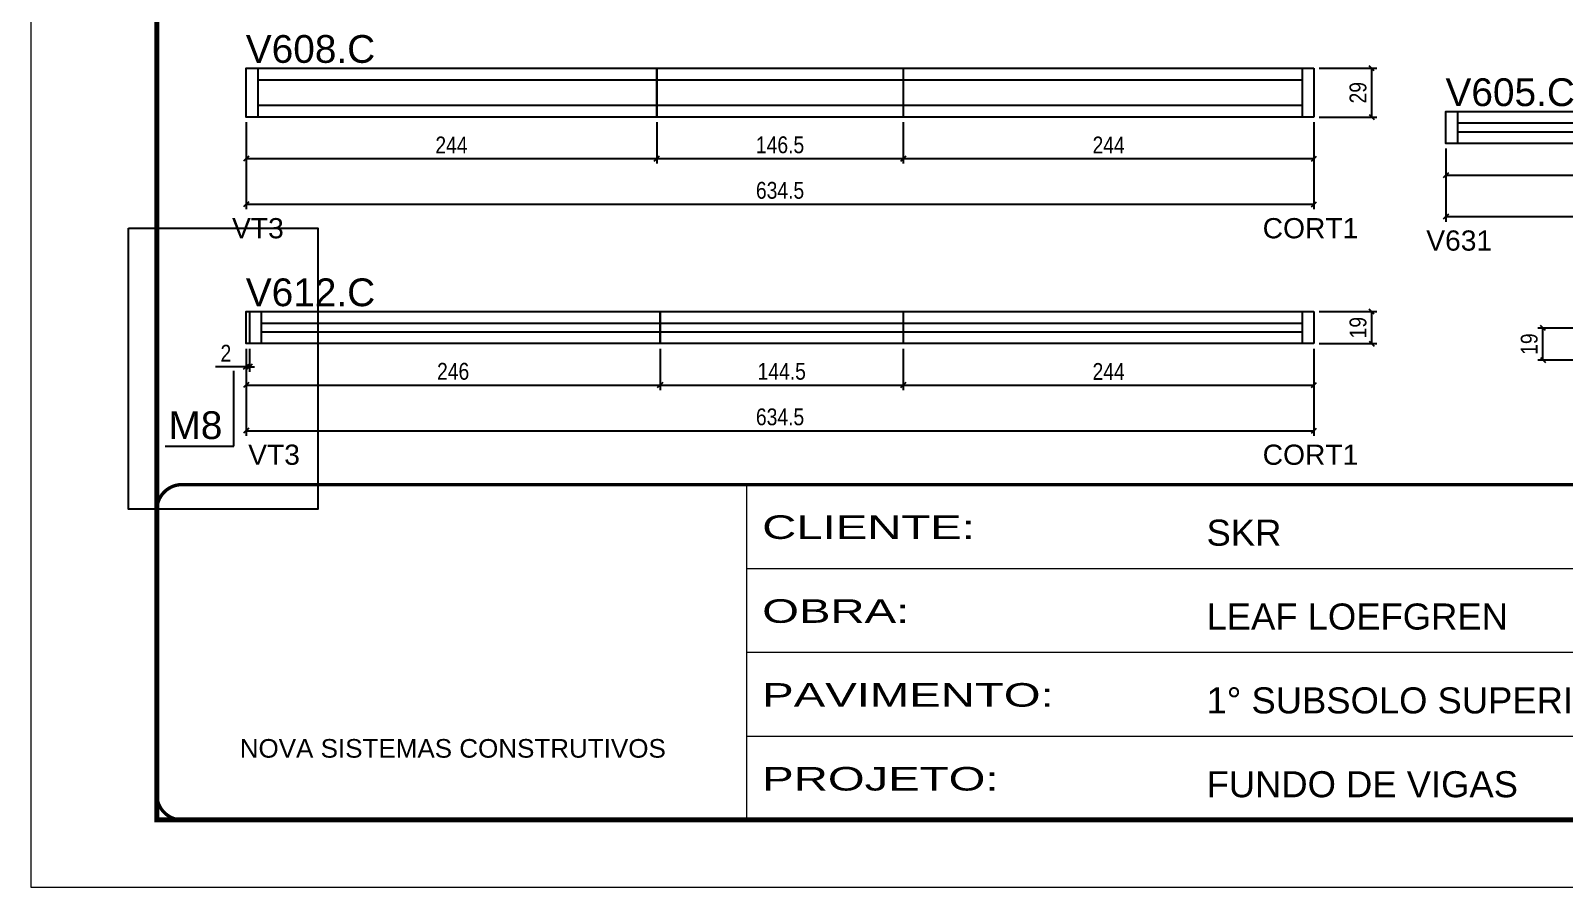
# Model space of a CAD drawing. Extents: x 1959 to 8212, y 239 to 4735.
# Drawn here: x 3557 to 4469, y 2537 to 3046 of the extents above; entities that cross this region are included whole.
import ezdxf

# ---------------------------------------------------------------- set-up
doc = ezdxf.new("R2010")
doc.units = 0
doc.linetypes.add('CONTINUO', pattern=[0])
doc.linetypes.add('DASHED', pattern=[0.75, 0.5, -0.25])
doc.layers.add('00 - FELIPE', color=6, linetype='Continuous', plot=False)
for name, color, linetype in [('5', 5, 'Continuous'), ('COTA', 241, 'Continuous'), ('NOMENCLATURA', 7, 'Continuous'), ('Painéis', 200, 'Continuous'), ('SARR_2.2x7', 40, 'Continuous')]:
    doc.layers.add(name, color=color, linetype=linetype)
doc.layers.add('Folhas', color=255, linetype='Continuous', lineweight=9)
doc.layers.add('SARRAFO DE PRESSAO', color=251, linetype='DASHED', lineweight=9)
doc.styles.add('ARIAL', font='arial.ttf')
doc.styles.add('COTA TECNICA', font='techl___.ttf', dxfattribs={"height": 10})
doc.styles.add('COTA TECNICA-50', font='techl___.ttf', dxfattribs={"height": 10})
doc.styles.get("Standard").update_dxf_attribs({"font": 'arial.ttf'})
doc.styles.add('Tecnologia', font='')
doc.styles.get('Tecnologia').set_extended_font_data('Forgotten Futurist')
doc.dimstyles.new('COTA PAINEL-50', dxfattribs={"dimtxt": 10, "dimasz": 3, "dimexe": 3, "dimexo": 3, "dimgap": 3, "dimtad": 1, "dimdec": 1, "dimzin": 12, "dimdsep": 46, "dimtxsty": 'COTA TECNICA-50', "dimblk1": 'OBLIQUE', "dimblk2": 'OBLIQUE', "dimsah": 1, "dimcen": 0.9, "dimclrd": 4, "dimclre": 4, "dimclrt": 240, "dimadec": 1, "dimazin": 3, "dimtfac": 1, "dimtdec": 1, "dimtmove": 0, "dimatfit": 3, "dimfxl": 1, "dimtolj": 1, "dimtzin": 12, "dimarcsym": 0})
doc.dimstyles.new('PAINEL', dxfattribs={"dimtxt": 10, "dimasz": 3, "dimexe": 3, "dimexo": 3, "dimgap": 3, "dimtad": 1, "dimdec": 1, "dimzin": 12, "dimdsep": 46, "dimtxsty": 'COTA TECNICA', "dimblk1": 'OBLIQUE', "dimblk2": 'OBLIQUE', "dimsah": 1, "dimcen": 0.9, "dimclrd": 4, "dimclre": 4, "dimclrt": 240, "dimadec": 1, "dimazin": 3, "dimtfac": 1, "dimtdec": 1, "dimtmove": 0, "dimatfit": 3, "dimfxl": 1, "dimtolj": 1, "dimtzin": 12, "dimarcsym": 0})

# ---------------------------------------------------------------- blocks, each defined once
blk = doc.blocks.new('9999999999')
at = {"color": 30, "linetype": 'CONTINUO'}
for p, q in [((98564.56, 34230.21), (98564.56, 34429.45)), ((98564.56, 34379.64), (99583.98, 34379.64)), ((98564.56, 34329.83), (99487.98, 34329.83)), ((98564.56, 34280.02), (99487.98, 34280.02))]:
    blk.add_line(p, q, dxfattribs=at)
at = {"color": 30, "linetype": 'CONTINUO', "const_width": 2}
blk.add_lwpolyline([(99583.98, 34230.21), (99583.98, 34414.45, 0.414214), (99568.98, 34429.45), (98228.98, 34429.45, 0.414214), (98213.98, 34414.45), (98213.98, 34245.21, 0.414214), (98228.98, 34230.21), (99583.98, 34230.21)], format="xyb", dxfattribs=at)
at = {"layer": 'Folhas'}
blk.add_lwpolyline([(98138.98, 34190.21), (99623.98, 34190.21), (99623.98, 35240.21), (98138.98, 35240.21)], close=True, dxfattribs=at)
at = {"layer": 'Folhas', "color": 30, "const_width": 3}
blk.add_lwpolyline([(98213.98, 34230.21), (99583.98, 34230.21), (99583.98, 35200.21), (98213.98, 35200.21)], close=True, dxfattribs=at)
at = {"color": 7, "linetype": 'Continuous', "ltscale": 5, "style": 'ARIAL'}
for s, height, p in [('SKR', 15.483, (98837.68, 34393.13)), ('LEAF LOEFGREN', 15.4829, (98837.68, 34343.32)), ('1° SUBSOLO SUPERIOR', 15.4829, (98837.68, 34293.51)), ('NOVA SISTEMAS CONSTRUTIVOS', 11.0592, (98263.19, 34267.21)), ('FUNDO DE VIGAS', 15.4829, (98837.68, 34243.7))]:
    blk.add_text(s, height=height, dxfattribs=at).set_placement(p)
at = {"layer": 'Folhas', "color": 7, "style": 'Tecnologia', "width": 1.5}
for s, p in [('CLIENTE:', (98573.65, 34397.17)), ('OBRA:', (98573.65, 34347.31)), ('PAVIMENTO:', (98573.65, 34297.5)), ('PROJETO:', (98573.65, 34247.69))]:
    blk.add_text(s, height=14, dxfattribs=at).set_placement(p)
blk = doc.blocks.new('_Oblique')
at = {"color": 0, "linetype": 'ByBlock', "lineweight": -2}
blk.add_line((-0.5, -0.5), (0.5, 0.5), dxfattribs=at)
blk = doc.blocks.new('*D188')
at = {"layer": 'COTA', "color": 4, "linetype": 'ByBlock', "lineweight": -2, "transparency": 16777216}
for p, q in [((3685.3, 2991.17), (3685.3, 2966.55)), ((3929.3, 2991.17), (3929.3, 2966.55)), ((3685.3, 2969.55), (3929.3, 2969.55))]:
    blk.add_line(p, q, dxfattribs=at)
at = {"layer": 'Defpoints', "color": 0, "linetype": 'ByBlock', "transparency": 16777216}
for p in [(3685.3, 2994.17), (3929.3, 2994.17), (3929.3, 2969.55)]:
    blk.add_point(p, dxfattribs=at)
at = {"layer": 'COTA', "color": 4, "linetype": 'ByBlock', "lineweight": -2, "transparency": 16777216, "xscale": 3, "yscale": 3, "zscale": 3, "rotation": 180}
blk.add_blockref('_Oblique', (3685.3, 2969.55), dxfattribs=at)
at = {"layer": 'COTA', "color": 4, "linetype": 'ByBlock', "lineweight": -2, "transparency": 16777216, "xscale": 3, "yscale": 3, "zscale": 3}
blk.add_blockref('_Oblique', (3929.3, 2969.55), dxfattribs=at)
at = {"layer": 'COTA', "color": 240, "linetype": 'ByBlock', "transparency": 16777216, "insert": (3807.3, 2977.62), "char_height": 10, "attachment_point": 5, "style": 'COTA TECNICA-50'}
blk.add_mtext('\\A1;244', dxfattribs=at)
blk = doc.blocks.new('*D190')
at = {"layer": 'COTA', "color": 4, "lineweight": -2, "transparency": 16777216}
for p, q in [((3685.3, 2991.17), (3685.3, 2939.39)), ((4319.8, 2991.17), (4319.8, 2939.39)), ((3685.3, 2942.39), (4319.8, 2942.39))]:
    blk.add_line(p, q, dxfattribs=at)
at = {"layer": 'Defpoints', "color": 0, "transparency": 16777216}
for p in [(3685.3, 2994.17), (4319.8, 2994.17), (4319.8, 2942.39)]:
    blk.add_point(p, dxfattribs=at)
at = {"layer": 'COTA', "color": 4, "lineweight": -2, "transparency": 16777216, "xscale": 3, "yscale": 3, "zscale": 3, "rotation": 180}
blk.add_blockref('_Oblique', (3685.3, 2942.39), dxfattribs=at)
at = {"layer": 'COTA', "color": 4, "lineweight": -2, "transparency": 16777216, "xscale": 3, "yscale": 3, "zscale": 3}
blk.add_blockref('_Oblique', (4319.8, 2942.39), dxfattribs=at)
at = {"layer": 'COTA', "color": 240, "transparency": 16777216, "insert": (4002.55, 2950.61), "char_height": 10, "attachment_point": 5, "style": 'COTA TECNICA'}
blk.add_mtext('\\A1;634.5', dxfattribs=at)
blk = doc.blocks.new('*D191')
at = {"layer": 'Defpoints', "color": 0, "transparency": 16777216}
for p in [(3929.3, 2994.17), (4075.8, 2994.17), (4075.8, 2969.55)]:
    blk.add_point(p, dxfattribs=at)
at = {"layer": 'Painéis', "color": 4, "lineweight": -2, "transparency": 16777216}
for p, q in [((3929.3, 2991.17), (3929.3, 2966.55)), ((4075.8, 2991.17), (4075.8, 2966.55)), ((3929.3, 2969.55), (4075.8, 2969.55))]:
    blk.add_line(p, q, dxfattribs=at)
at = {"layer": 'Painéis', "color": 4, "lineweight": -2, "transparency": 16777216, "xscale": 3, "yscale": 3, "zscale": 3, "rotation": 180}
blk.add_blockref('_Oblique', (3929.3, 2969.55), dxfattribs=at)
at = {"layer": 'Painéis', "color": 4, "lineweight": -2, "transparency": 16777216, "xscale": 3, "yscale": 3, "zscale": 3}
blk.add_blockref('_Oblique', (4075.8, 2969.55), dxfattribs=at)
at = {"layer": 'Painéis', "color": 240, "transparency": 16777216, "insert": (4002.55, 2977.66), "char_height": 10, "attachment_point": 5, "style": 'COTA TECNICA'}
blk.add_mtext('\\A1;146.5', dxfattribs=at)
blk = doc.blocks.new('*D193')
at = {"layer": 'Defpoints', "color": 0, "transparency": 16777216}
for p in [(4075.8, 2994.17), (4319.8, 2994.17), (4319.8, 2969.55)]:
    blk.add_point(p, dxfattribs=at)
at = {"layer": 'Painéis', "color": 4, "lineweight": -2, "transparency": 16777216}
for p, q in [((4075.8, 2991.17), (4075.8, 2966.55)), ((4319.8, 2991.17), (4319.8, 2966.55)), ((4075.8, 2969.55), (4319.8, 2969.55))]:
    blk.add_line(p, q, dxfattribs=at)
at = {"layer": 'Painéis', "color": 4, "lineweight": -2, "transparency": 16777216, "xscale": 3, "yscale": 3, "zscale": 3, "rotation": 180}
blk.add_blockref('_Oblique', (4075.8, 2969.55), dxfattribs=at)
at = {"layer": 'Painéis', "color": 4, "lineweight": -2, "transparency": 16777216, "xscale": 3, "yscale": 3, "zscale": 3}
blk.add_blockref('_Oblique', (4319.8, 2969.55), dxfattribs=at)
at = {"layer": 'Painéis', "color": 240, "transparency": 16777216, "insert": (4197.8, 2977.62), "char_height": 10, "attachment_point": 5, "style": 'COTA TECNICA'}
blk.add_mtext('\\A1;244', dxfattribs=at)
blk = doc.blocks.new('*D192')
at = {"layer": 'Defpoints', "color": 0, "transparency": 16777216}
for p in [(4319.8, 3023.17), (4354.1, 3023.17), (4319.8, 2994.17)]:
    blk.add_point(p, dxfattribs=at)
at = {"layer": 'Painéis', "color": 4, "lineweight": -2, "transparency": 16777216}
for p, q in [((4322.8, 3023.17), (4357.1, 3023.17)), ((4354.1, 2994.17), (4354.1, 3023.17)), ((4322.8, 2994.17), (4357.1, 2994.17))]:
    blk.add_line(p, q, dxfattribs=at)
at = {"layer": 'Painéis', "color": 4, "lineweight": -2, "transparency": 16777216, "xscale": 3, "yscale": 3, "zscale": 3}
for p, rotation in [((4354.1, 3023.17), 90), ((4354.1, 2994.17), 270)]:
    blk.add_blockref('_Oblique', p, dxfattribs=dict(at, rotation=rotation))
at = {"layer": 'Painéis', "color": 240, "transparency": 16777216, "insert": (4346.01, 3008.67), "char_height": 10, "attachment_point": 5, "rotation": 90, "style": 'COTA TECNICA'}
blk.add_mtext('\\A1;29', dxfattribs=at)
blk = doc.blocks.new('*D195')
at = {"layer": 'COTA', "color": 4, "linetype": 'ByBlock', "lineweight": -2, "transparency": 16777216}
for p, q in [((3685.3, 2856.61), (3685.3, 2832)), ((3931.3, 2856.61), (3931.3, 2832)), ((3685.3, 2835), (3931.3, 2835))]:
    blk.add_line(p, q, dxfattribs=at)
at = {"layer": 'Defpoints', "color": 0, "linetype": 'ByBlock', "transparency": 16777216}
for p in [(3685.3, 2859.61), (3931.3, 2859.61), (3931.3, 2835)]:
    blk.add_point(p, dxfattribs=at)
at = {"layer": 'COTA', "color": 4, "linetype": 'ByBlock', "lineweight": -2, "transparency": 16777216, "xscale": 3, "yscale": 3, "zscale": 3, "rotation": 180}
blk.add_blockref('_Oblique', (3685.3, 2835), dxfattribs=at)
at = {"layer": 'COTA', "color": 4, "linetype": 'ByBlock', "lineweight": -2, "transparency": 16777216, "xscale": 3, "yscale": 3, "zscale": 3}
blk.add_blockref('_Oblique', (3931.3, 2835), dxfattribs=at)
at = {"layer": 'COTA', "color": 240, "linetype": 'ByBlock', "transparency": 16777216, "insert": (3808.3, 2843.1), "char_height": 10, "attachment_point": 5, "style": 'COTA TECNICA-50'}
blk.add_mtext('\\A1;246', dxfattribs=at)
blk = doc.blocks.new('*D194')
at = {"layer": 'COTA', "color": 4, "lineweight": -2, "transparency": 16777216}
for p, q in [((3685.3, 2856.61), (3685.3, 2804.83)), ((4319.8, 2856.61), (4319.8, 2804.83)), ((3685.3, 2807.83), (4319.8, 2807.83))]:
    blk.add_line(p, q, dxfattribs=at)
at = {"layer": 'Defpoints', "color": 0, "transparency": 16777216}
for p in [(3685.3, 2859.61), (4319.8, 2859.61), (4319.8, 2807.83)]:
    blk.add_point(p, dxfattribs=at)
at = {"layer": 'COTA', "color": 4, "lineweight": -2, "transparency": 16777216, "xscale": 3, "yscale": 3, "zscale": 3, "rotation": 180}
blk.add_blockref('_Oblique', (3685.3, 2807.83), dxfattribs=at)
at = {"layer": 'COTA', "color": 4, "lineweight": -2, "transparency": 16777216, "xscale": 3, "yscale": 3, "zscale": 3}
blk.add_blockref('_Oblique', (4319.8, 2807.83), dxfattribs=at)
at = {"layer": 'COTA', "color": 240, "transparency": 16777216, "insert": (4002.55, 2816.05), "char_height": 10, "attachment_point": 5, "style": 'COTA TECNICA'}
blk.add_mtext('\\A1;634.5', dxfattribs=at)
blk = doc.blocks.new('*D196')
at = {"layer": 'Defpoints', "color": 0, "transparency": 16777216}
for p in [(3931.3, 2859.61), (4075.8, 2859.61), (4075.8, 2835)]:
    blk.add_point(p, dxfattribs=at)
at = {"layer": 'Painéis', "color": 4, "lineweight": -2, "transparency": 16777216}
for p, q in [((3931.3, 2856.61), (3931.3, 2832)), ((4075.8, 2856.61), (4075.8, 2832)), ((3931.3, 2835), (4075.8, 2835))]:
    blk.add_line(p, q, dxfattribs=at)
at = {"layer": 'Painéis', "color": 4, "lineweight": -2, "transparency": 16777216, "xscale": 3, "yscale": 3, "zscale": 3, "rotation": 180}
blk.add_blockref('_Oblique', (3931.3, 2835), dxfattribs=at)
at = {"layer": 'Painéis', "color": 4, "lineweight": -2, "transparency": 16777216, "xscale": 3, "yscale": 3, "zscale": 3}
blk.add_blockref('_Oblique', (4075.8, 2835), dxfattribs=at)
at = {"layer": 'Painéis', "color": 240, "transparency": 16777216, "insert": (4003.55, 2843.11), "char_height": 10, "attachment_point": 5, "style": 'COTA TECNICA'}
blk.add_mtext('\\A1;144.5', dxfattribs=at)
blk = doc.blocks.new('*D197')
at = {"layer": 'Defpoints', "color": 0, "transparency": 16777216}
for p in [(4075.8, 2859.61), (4319.8, 2859.61), (4319.8, 2835)]:
    blk.add_point(p, dxfattribs=at)
at = {"layer": 'Painéis', "color": 4, "lineweight": -2, "transparency": 16777216}
for p, q in [((4075.8, 2856.61), (4075.8, 2832)), ((4319.8, 2856.61), (4319.8, 2832)), ((4075.8, 2835), (4319.8, 2835))]:
    blk.add_line(p, q, dxfattribs=at)
at = {"layer": 'Painéis', "color": 4, "lineweight": -2, "transparency": 16777216, "xscale": 3, "yscale": 3, "zscale": 3, "rotation": 180}
blk.add_blockref('_Oblique', (4075.8, 2835), dxfattribs=at)
at = {"layer": 'Painéis', "color": 4, "lineweight": -2, "transparency": 16777216, "xscale": 3, "yscale": 3, "zscale": 3}
blk.add_blockref('_Oblique', (4319.8, 2835), dxfattribs=at)
at = {"layer": 'Painéis', "color": 240, "transparency": 16777216, "insert": (4197.8, 2843.07), "char_height": 10, "attachment_point": 5, "style": 'COTA TECNICA'}
blk.add_mtext('\\A1;244', dxfattribs=at)
blk = doc.blocks.new('*D198')
at = {"layer": 'Defpoints', "color": 0, "transparency": 16777216}
for p in [(4319.8, 2878.61), (4354.1, 2878.61), (4319.8, 2859.61)]:
    blk.add_point(p, dxfattribs=at)
at = {"layer": 'Painéis', "color": 4, "lineweight": -2, "transparency": 16777216}
for p, q in [((4322.8, 2878.61), (4357.1, 2878.61)), ((4354.1, 2859.61), (4354.1, 2878.61)), ((4322.8, 2859.61), (4357.1, 2859.61))]:
    blk.add_line(p, q, dxfattribs=at)
at = {"layer": 'Painéis', "color": 4, "lineweight": -2, "transparency": 16777216, "xscale": 3, "yscale": 3, "zscale": 3}
for p, rotation in [((4354.1, 2878.61), 90), ((4354.1, 2859.61), 270)]:
    blk.add_blockref('_Oblique', p, dxfattribs=dict(at, rotation=rotation))
at = {"layer": 'Painéis', "color": 240, "transparency": 16777216, "insert": (4346.01, 2869.11), "char_height": 10, "attachment_point": 5, "rotation": 90, "style": 'COTA TECNICA'}
blk.add_mtext('\\A1;19', dxfattribs=at)
blk = doc.blocks.new('*D272')
at = {"layer": 'COTA', "color": 4, "linetype": 'ByBlock', "lineweight": -2, "transparency": 16777216}
for p, q in [((4398.16, 2975.48), (4398.16, 2956.64)), ((4642.16, 2975.48), (4642.16, 2956.64)), ((4398.16, 2959.64), (4642.16, 2959.64))]:
    blk.add_line(p, q, dxfattribs=at)
at = {"layer": 'Defpoints', "color": 0, "linetype": 'ByBlock', "transparency": 16777216}
for p in [(4398.16, 2978.48), (4642.16, 2978.48), (4642.16, 2959.64)]:
    blk.add_point(p, dxfattribs=at)
at = {"layer": 'COTA', "color": 4, "linetype": 'ByBlock', "lineweight": -2, "transparency": 16777216, "xscale": 3, "yscale": 3, "zscale": 3, "rotation": 180}
blk.add_blockref('_Oblique', (4398.16, 2959.64), dxfattribs=at)
at = {"layer": 'COTA', "color": 4, "linetype": 'ByBlock', "lineweight": -2, "transparency": 16777216, "xscale": 3, "yscale": 3, "zscale": 3}
blk.add_blockref('_Oblique', (4642.16, 2959.64), dxfattribs=at)
at = {"layer": 'COTA', "color": 240, "linetype": 'ByBlock', "transparency": 16777216, "insert": (4520.16, 2967.71), "char_height": 10, "attachment_point": 5, "style": 'COTA TECNICA-50'}
blk.add_mtext('\\A1;244', dxfattribs=at)
blk = doc.blocks.new('*D274')
at = {"layer": 'COTA', "color": 4, "lineweight": -2, "transparency": 16777216}
for p, q in [((4398.16, 2975.48), (4398.16, 2932.06)), ((4867.66, 2975.48), (4867.66, 2932.06)), ((4398.16, 2935.06), (4867.66, 2935.06))]:
    blk.add_line(p, q, dxfattribs=at)
at = {"layer": 'Defpoints', "color": 0, "transparency": 16777216}
for p in [(4398.16, 2978.48), (4867.66, 2978.48), (4867.66, 2935.06)]:
    blk.add_point(p, dxfattribs=at)
at = {"layer": 'COTA', "color": 4, "lineweight": -2, "transparency": 16777216, "xscale": 3, "yscale": 3, "zscale": 3, "rotation": 180}
blk.add_blockref('_Oblique', (4398.16, 2935.06), dxfattribs=at)
at = {"layer": 'COTA', "color": 4, "lineweight": -2, "transparency": 16777216, "xscale": 3, "yscale": 3, "zscale": 3}
blk.add_blockref('_Oblique', (4867.66, 2935.06), dxfattribs=at)
at = {"layer": 'COTA', "color": 240, "transparency": 16777216, "insert": (4632.91, 2943.2), "char_height": 10, "attachment_point": 5, "style": 'COTA TECNICA'}
blk.add_mtext('\\A1;469.5', dxfattribs=at)
blk = doc.blocks.new('*D277')
at = {"layer": 'COTA', "color": 4, "lineweight": -2, "transparency": 16777216}
for p, q in [((4478.99, 2868.83), (4452.83, 2868.83)), ((4455.83, 2849.83), (4455.83, 2868.83)), ((4478.89, 2849.83), (4452.83, 2849.83))]:
    blk.add_line(p, q, dxfattribs=at)
at = {"layer": 'Defpoints', "color": 0, "transparency": 16777216}
for p in [(4455.83, 2868.83), (4481.99, 2868.83), (4481.89, 2849.83)]:
    blk.add_point(p, dxfattribs=at)
at = {"layer": 'COTA', "color": 4, "lineweight": -2, "transparency": 16777216, "xscale": 3, "yscale": 3, "zscale": 3}
for p, rotation in [((4455.83, 2868.83), 90), ((4455.83, 2849.83), 270)]:
    blk.add_blockref('_Oblique', p, dxfattribs=dict(at, rotation=rotation))
at = {"layer": 'COTA', "color": 240, "transparency": 16777216, "insert": (4447.74, 2859.33), "char_height": 10, "attachment_point": 5, "rotation": 90, "style": 'COTA TECNICA'}
blk.add_mtext('\\A1;19', dxfattribs=at)
blk = doc.blocks.new('*D353')
at = {"layer": 'COTA', "color": 4, "lineweight": -2, "transparency": 16777216}
for p, q in [((3685.3, 2856.61), (3685.3, 2842.92)), ((3687.3, 2856.61), (3687.3, 2842.92)), ((3685.3, 2845.92), (3667.19, 2845.92)), ((3687.3, 2845.92), (3685.3, 2845.92)), ((3687.3, 2845.92), (3690.3, 2845.92))]:
    blk.add_line(p, q, dxfattribs=at)
at = {"layer": 'Defpoints', "color": 0, "transparency": 16777216}
for p in [(3685.3, 2859.61), (3687.3, 2859.61), (3685.3, 2845.92)]:
    blk.add_point(p, dxfattribs=at)
at = {"layer": 'COTA', "color": 4, "lineweight": -2, "transparency": 16777216, "xscale": 3, "yscale": 3, "zscale": 3}
blk.add_blockref('_Oblique', (3685.3, 2845.92), dxfattribs=at)
at = {"layer": 'COTA', "color": 4, "lineweight": -2, "transparency": 16777216, "xscale": 3, "yscale": 3, "zscale": 3, "rotation": 180}
blk.add_blockref('_Oblique', (3687.3, 2845.92), dxfattribs=at)
at = {"layer": 'COTA', "color": 240, "transparency": 16777216, "insert": (3673.24, 2853.92), "char_height": 10, "attachment_point": 5, "style": 'COTA TECNICA'}
blk.add_mtext('\\A1;2', dxfattribs=at)

msp = doc.modelspace()

# ---------------------------------------------------------------- linework, layer by layer
at = {"layer": '00 - FELIPE', "color": 2}
msp.add_lwpolyline([(3615.39, 2928.22), (3727.95, 2928.22), (3727.95, 2761.22), (3615.39, 2761.22)], close=True, dxfattribs=at)
at = {"layer": 'NOMENCLATURA', "linetype": 'Continuous'}
for p, q in [((3677.95, 2798.75), (3677.95, 2843.4)), ((3637.24, 2798.75), (3677.95, 2798.75))]:
    msp.add_line(p, q, dxfattribs=at)
at = {"layer": 'Painéis'}
for p, q in [((3929.3, 3023.17), (4319.8, 3023.17)), ((3929.3, 2994.17), (3929.3, 3023.17)), ((4075.8, 3023.17), (4075.8, 2994.17)), ((4319.8, 3023.17), (4319.8, 2994.17)), ((4319.8, 2994.17), (3929.3, 2994.17)), ((3687.3, 2878.61), (3687.3, 2859.61)), ((3931.3, 2878.61), (4319.8, 2878.61)), ((3931.3, 2859.61), (3931.3, 2878.61)), ((4075.8, 2878.61), (4075.8, 2859.61)), ((4319.8, 2878.61), (4319.8, 2859.61)), ((4319.8, 2859.61), (3931.3, 2859.61))]:
    msp.add_line(p, q, dxfattribs=at)
for points in [[(3929.3, 2994.17), (3685.3, 2994.17), (3685.3, 3023.17), (3929.3, 3023.17)], [(4642.16, 2978.48), (4398.16, 2978.48), (4398.16, 2997.48), (4642.16, 2997.48)], [(3931.3, 2859.61), (3685.3, 2859.61), (3685.3, 2878.61), (3931.3, 2878.61)]]:
    msp.add_lwpolyline(points, close=True, dxfattribs=at)
at = {"layer": 'SARR_2.2x7', "linetype": 'Continuous'}
for p, q in [((3692.3, 3023.17), (3692.3, 2994.17)), ((4312.8, 3023.17), (4312.8, 2994.17)), ((3929.3, 3016.17), (3692.3, 3016.17)), ((4075.8, 3016.17), (3929.3, 3016.17)), ((4312.8, 3016.17), (4075.8, 3016.17)), ((3692.3, 3001.17), (3929.3, 3001.17)), ((3929.3, 3001.17), (4075.8, 3001.17)), ((4075.8, 3001.17), (4312.8, 3001.17)), ((4405.16, 2997.48), (4405.16, 2978.48)), ((4642.16, 2990.48), (4405.16, 2990.48)), ((4405.16, 2985.48), (4642.16, 2985.48)), ((3694.3, 2878.61), (3694.3, 2859.61)), ((3931.3, 2871.61), (3694.3, 2871.61)), ((4075.8, 2871.61), (3931.3, 2871.61)), ((4312.8, 2871.61), (4075.8, 2871.61)), ((4312.8, 2878.61), (4312.8, 2859.61)), ((3694.3, 2866.61), (3931.3, 2866.61)), ((3931.3, 2866.61), (4075.8, 2866.61)), ((4075.8, 2866.61), (4312.8, 2866.61))]:
    msp.add_line(p, q, dxfattribs=at)

# ---------------------------------------------------------------- block references
at = {"layer": 'SARRAFO DE PRESSAO', "color": 6, "linetype": 'ByBlock'}
msp.add_blockref('9999999999', (-94581.71, -31653.56), dxfattribs=at)

# ---------------------------------------------------------------- texts
at = {"layer": '5', "linetype": 'Continuous'}
for s, p in [('VT3', (3676.92, 2922.18)), ('CORT1', (4289.33, 2922.18)), ('V631', (4386.52, 2914.86)), ('VT3', (3686.51, 2787.63)), ('CORT1', (4289.33, 2787.63))]:
    msp.add_text(s, height=12, rotation=359.99996, dxfattribs=at).set_placement(p)
at = {"layer": 'NOMENCLATURA', "linetype": 'Continuous'}
for s, p in [('V608.C', (3685.1, 3026.41)), ('V605.C', (4397.96, 3000.72)), ('V612.C', (3685.1, 2881.85)), ('M8', (3639.16, 2802.94))]:
    msp.add_text(s, height=16.5, dxfattribs=at).set_placement(p)

# ---------------------------------------------------------------- dimensions: what is measured, and where the dimension line sits
at = {"layer": 'COTA', "color": 1, "linetype": 'ByBlock'}
for base, p1, p2, picture, middle in [((3929.3, 2969.55), (3685.3, 2994.17), (3929.3, 2994.17), '*D188', (3807.3, 2977.62)), ((4642.16, 2959.64), (4398.16, 2978.48), (4642.16, 2978.48), '*D272', (4520.16, 2967.71)), ((3931.3, 2835), (3685.3, 2859.61), (3931.3, 2859.61), '*D195', (3808.3, 2843.1))]:
    dim = msp.add_linear_dim(base=base, p1=p1, p2=p2, dimstyle='COTA PAINEL-50', override={"dimarcsym": 1}, dxfattribs=at)
    dim.commit()
    dim.dimension.update_dxf_attribs({"geometry": picture, "text_midpoint": middle})
at = {"layer": 'COTA'}
for base, p1, p2, picture, middle in [((4319.8, 2942.39), (3685.3, 2994.17), (4319.8, 2994.17), '*D190', (4002.55, 2950.61)), ((4867.66, 2935.06), (4398.16, 2978.48), (4867.66, 2978.48), '*D274', (4632.91, 2943.2)), ((3685.3, 2845.92), (3687.3, 2859.61), (3685.3, 2859.61), '*D353', (3673.24, 2853.92)), ((4319.8, 2807.83), (3685.3, 2859.61), (4319.8, 2859.61), '*D194', (4002.55, 2816.05))]:
    dim = msp.add_linear_dim(base=base, p1=p1, p2=p2, dimstyle='PAINEL', dxfattribs=at)
    dim.commit()
    dim.dimension.update_dxf_attribs({"geometry": picture, "text_midpoint": middle})
dim = msp.add_linear_dim(base=(4455.83, 2868.83), p1=(4481.89, 2849.83), p2=(4481.99, 2868.83), angle=90, dimstyle='PAINEL', dxfattribs=at)
dim.commit()
dim.dimension.update_dxf_attribs({"geometry": '*D277', "text_midpoint": (4447.74, 2859.33)})
at = {"layer": 'Painéis'}
for base, p1, p2, picture, middle in [((4354.1, 3023.17), (4319.8, 2994.17), (4319.8, 3023.17), '*D192', (4346.01, 3008.67)), ((4354.1, 2878.61), (4319.8, 2859.61), (4319.8, 2878.61), '*D198', (4346.01, 2869.11))]:
    dim = msp.add_linear_dim(base=base, p1=p1, p2=p2, angle=90, dimstyle='PAINEL', dxfattribs=at)
    dim.commit()
    dim.dimension.update_dxf_attribs({"geometry": picture, "text_midpoint": middle})
for base, p1, p2, picture, middle in [((4075.8, 2969.55), (3929.3, 2994.17), (4075.8, 2994.17), '*D191', (4002.55, 2977.66)), ((4075.8, 2835), (3931.3, 2859.61), (4075.8, 2859.61), '*D196', (4003.55, 2843.11))]:
    dim = msp.add_linear_dim(base=base, p1=p1, p2=p2, dimstyle='PAINEL', dxfattribs=at)
    dim.commit()
    dim.dimension.update_dxf_attribs({"geometry": picture, "text_midpoint": middle})
for base, p1, p2, picture, middle in [((4319.8, 2969.55), (4075.8, 2994.17), (4319.8, 2994.17), '*D193', (4197.8, 2977.62)), ((4319.8, 2835), (4075.8, 2859.61), (4319.8, 2859.61), '*D197', (4197.8, 2843.07))]:
    dim = msp.add_linear_dim(base=base, p1=p1, p2=p2, dimstyle='PAINEL', override={"dimtmove": 1}, dxfattribs=at)
    dim.commit()
    dim.dimension.update_dxf_attribs({"geometry": picture, "text_midpoint": middle})

doc.saveas('drawing.dxf')
